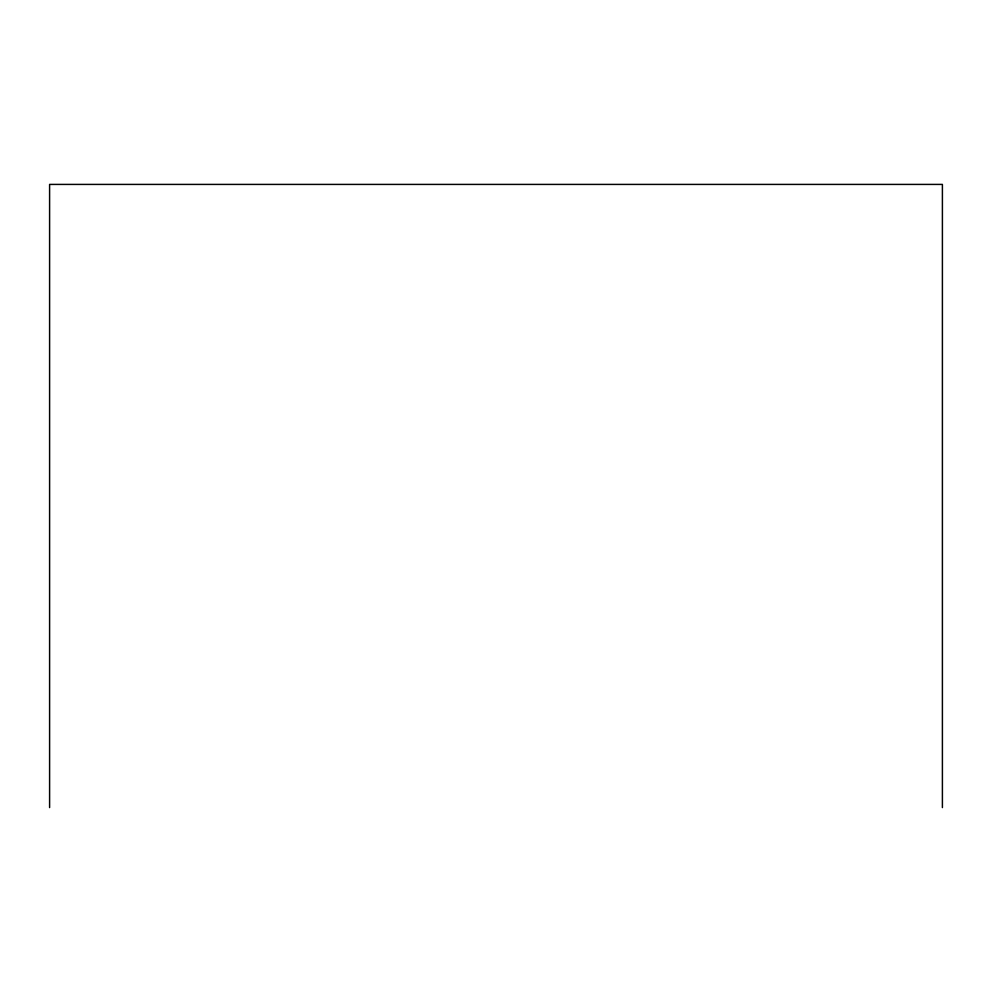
<?xml version="1.0" encoding="UTF-8"?>
<svg xmlns="http://www.w3.org/2000/svg" width="992" height="992" viewBox="0 0 992 992"><rect width="100%" height="100%" fill="white"/><g stroke="black" fill="none" stroke-linecap="round" stroke-linejoin="round"><path stroke-width="1.49" d="M942.4 807.587L942.4 184.413L49.6 184.413L49.6 807.587"/></g></svg>
